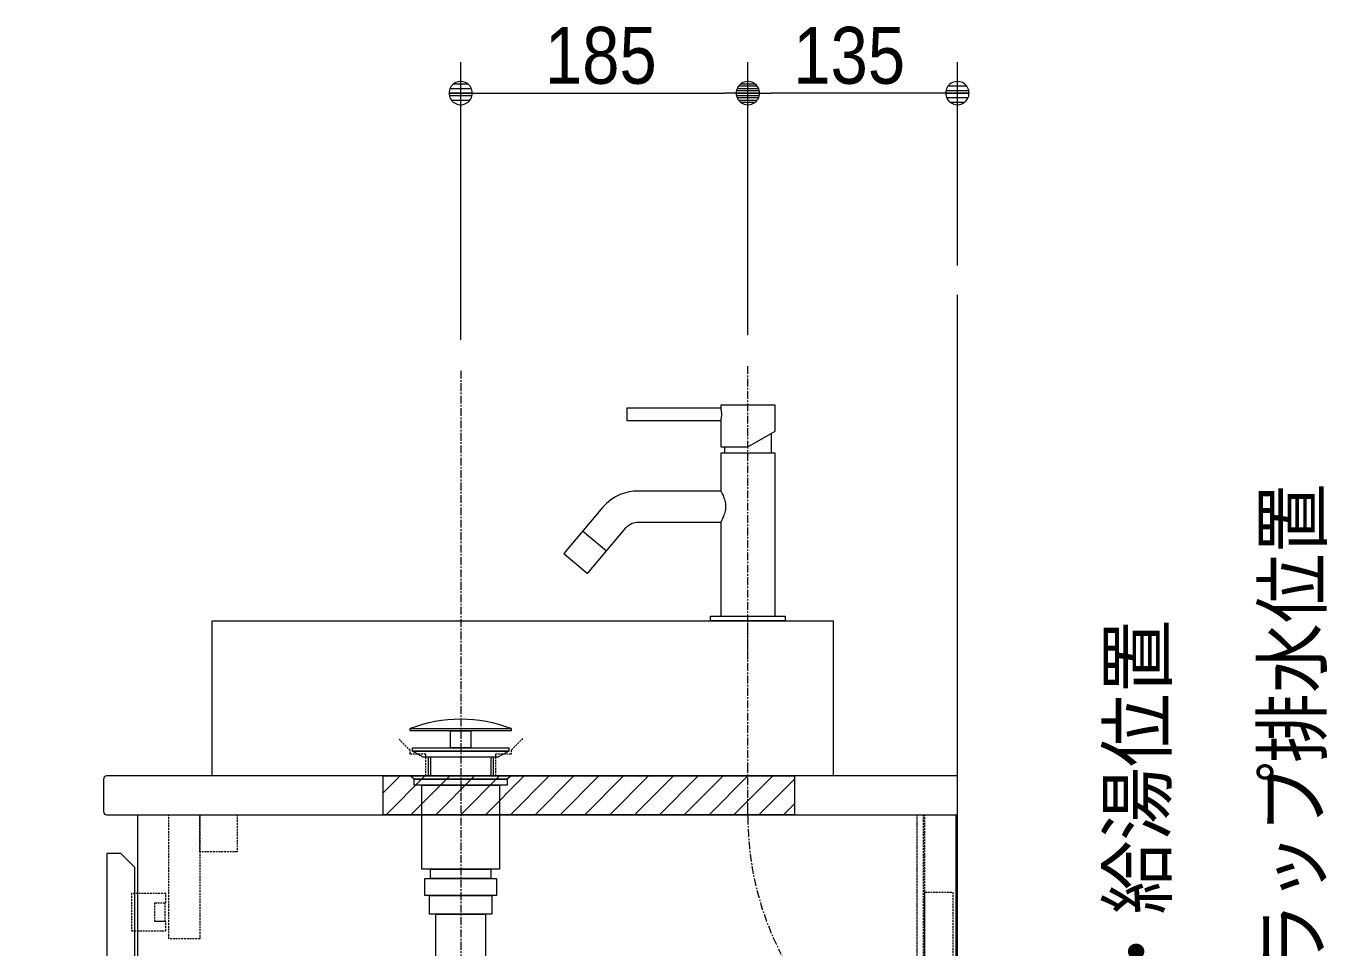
# Model space of a CAD drawing. Units: millimetres, scale not verified. Extents: x -6062 to 6062, y -3045 to 3045.
# Drawn here: x -3872 to -3034, y -1491 to -897 of the extents above; entities that cross this region are included whole.
import ezdxf
from ezdxf.enums import TextEntityAlignment as Align

# ---------------------------------------------------------------- set-up
doc = ezdxf.new("R2010")
doc.units = ezdxf.units.MM
doc.header["$LTSCALE"] = 20
doc.linetypes.add('CHAIN1', pattern=[8, 5, -1, 1, -1])
doc.linetypes.add('DASHED1', pattern=[1.8, 1.2, -0.6])
for name, color, linetype, lineweight in [('0-1_5ボウル・キャビネット', 7, 'Continuous', 9), ('0-2_2寸法-1', 7, 'Continuous', 9), ('0-3_0', 7, 'Continuous', 9), ('0-4_2寸法-2', 7, 'Continuous', 9), ('0-5_4給排水', 7, 'Continuous', 9)]:
    doc.layers.add(name, color=color, linetype=linetype, lineweight=lineweight)
doc.styles.add('ＭＳ Ｐゴシック', font='')
doc.styles.get('ＭＳ Ｐゴシック').set_extended_font_data('MS PGothic')

# ---------------------------------------------------------------- blocks, each defined once
blk = doc.blocks.new('グループ-17')
at = {"layer": '0-1_5ボウル・キャビネット'}
blk.add_line((-40700, -27640), (-40700, -28060), dxfattribs=at)
blk.add_lwpolyline([(-40660, -28100), (-29700, -28100), (-29700, -27600), (-40660, -27600)], dxfattribs=at)
for points in [[(-40260, -28100), (-29720, -28100), (-29720, -41400), (-40260, -41400)], [(-40660, -40520), (-40580, -40600), (-40300, -40600), (-40300, -28780), (-40480, -28600), (-40660, -28600)]]:
    blk.add_lwpolyline(points, close=True, dxfattribs=at)
for centre, start, end in [((-40660, -27640), 90, 180), ((-40660, -28060), 180, 270)]:
    blk.add_arc(centre, 40, start, end, dxfattribs=at)
blk = doc.blocks.new('グループ-18')
at = {"layer": '0-1_5ボウル・キャビネット', "linetype": 'DASHED1'}
for p, q in [((-30220, -41400), (-30220, -28100)), ((-30120, -41400), (-30120, -28100)), ((-37920, -39600), (-30920, -39600))]:
    blk.add_line(p, q, dxfattribs=at)
for points in [[(-39860, -28100), (-39460, -28100), (-39460, -29700), (-39860, -29700)], [(-39460, -28100), (-38980, -28100), (-38980, -28580), (-39460, -28580)], [(-30220, -28100), (-30140, -28100), (-30140, -41360), (-30220, -41360)], [(-39900, -29475), (-40040, -29475), (-40040, -29235), (-39900, -29235), (-39900, -29115), (-40340, -29115), (-40340, -29595), (-39900, -29595)], [(-30120, -29100), (-29760, -29100), (-29760, -30700), (-30120, -30700)], [(-40040, -29235), (-39910, -29235), (-39910, -29475), (-40040, -29475)], [(-30120, -36600), (-29760, -36600), (-29760, -38200), (-30120, -38200)], [(-40260, -39600), (-37920, -39600), (-37920, -39280), (-38220, -39280), (-38220, -39200), (-40260, -39200)], [(-38210, -39200), (-30630, -39200), (-30630, -39280), (-38210, -39280)], [(-30620, -39280), (-30920, -39280), (-30920, -39600), (-30220, -39600), (-30220, -39200), (-30620, -39200)], [(-30120, -39200), (-29760, -39200), (-29760, -41360), (-30120, -41360)], [(-39900, -40065), (-40040, -40065), (-40040, -39825), (-39900, -39825), (-39900, -39705), (-40340, -39705), (-40340, -40185), (-39900, -40185)], [(-39660, -39600), (-39260, -39600), (-39260, -41360), (-39620, -41360), (-39660, -41320)], [(-39260, -39600), (-38780, -39600), (-38780, -40080), (-39260, -40080)], [(-40040, -39825), (-39910, -39825), (-39910, -40065), (-40040, -40065)]]:
    blk.add_lwpolyline(points, close=True, dxfattribs=at)
blk = doc.blocks.new('グループ-20')
at = {"layer": '0-1_5ボウル・キャビネット'}
blk.add_lwpolyline([(-41700, -41400), (-29700, -41400), (-29700, -21400)], dxfattribs=at)
for name in ['グループ-17', 'グループ-18']:
    blk.add_blockref(name, (0, 0), dxfattribs=at)
blk = doc.blocks.new('_Dot')
at = {"layer": '0-3_0'}
for p, q in [((-10, 0), (-20, 0)), ((9.78, 2), (-9.78, 2)), ((7.99, 6), (-7.99, 6)), ((9.16, -3.98), (-9.16, -3.98)), ((6, -7.98), (-6, -7.98))]:
    blk.add_line(p, q, dxfattribs=at)
for points in [[(10, 0), (9.92, 1.25), (9.69, 2.49), (9.3, 3.68), (8.76, 4.82), (8.09, 5.88), (7.29, 6.85), (6.37, 7.71), (5.36, 8.44), (4.26, 9.05), (3.09, 9.51), (1.87, 9.82), (0.63, 9.98), (-0.63, 9.98), (-1.87, 9.82), (-3.09, 9.51), (-4.26, 9.05), (-5.36, 8.44), (-6.37, 7.71), (-7.29, 6.85), (-8.09, 5.88), (-8.76, 4.82), (-9.3, 3.68), (-9.69, 2.49), (-9.92, 1.25), (-10, 0), (0, 0)], [(-10, 0), (-9.92, -1.25), (-9.69, -2.49), (-9.3, -3.68), (-8.76, -4.82), (-8.09, -5.88), (-7.29, -6.85), (-6.37, -7.71), (-5.36, -8.44), (-4.26, -9.05), (-3.09, -9.51), (-1.87, -9.82), (-0.63, -9.98), (0.63, -9.98), (1.87, -9.82), (3.09, -9.51), (4.26, -9.05), (5.36, -8.44), (6.37, -7.71), (7.29, -6.85), (8.09, -5.88), (8.76, -4.82), (9.3, -3.68), (9.69, -2.49), (9.92, -1.25), (10, 0), (0, 0)]]:
    blk.add_lwpolyline(points, close=True, dxfattribs=at)
blk = doc.blocks.new('止水栓_側面')
at = {"layer": '0-5_4給排水', "linetype": 'CHAIN1'}
blk.add_line((-3010, 0), (1000, 0), dxfattribs=at)
at = {"layer": '0-5_4給排水'}
blk.add_lwpolyline([(-900, 1200), (-900, 600), (-1200, 600), (-1200, 1200)], dxfattribs=at)
for points in [[(-1950, 660), (-1850, 660), (-1850, 300), (-1950, 300)], [(-1330, 600), (-770, 600), (-770, 360), (-1330, 360)], [(-200, 600), (0, 600), (0, -600), (-200, -600)], [(-1250, 360), (-850, 360), (-850, 298), (-1250, 298)], [(-1450, -300), (-2010, -300), (-2010, 300), (-1450, 300)], [(-1450, 240), (-1430, 240), (-1430, -240), (-1450, -240)], [(-1430, 298), (-200, 298), (-200, -298), (-1430, -298)]]:
    blk.add_lwpolyline(points, close=True, dxfattribs=at)
blk = doc.blocks.new('グループ-21')
at = {"layer": '0-5_4給排水', "linetype": 'CHAIN1'}
for p, q in [((-32400, -26100), (-32400, -22320)), ((-31696.8, -30432.9), (-31973.2, -29893.9))]:
    blk.add_line(p, q, dxfattribs=at)
at = {"layer": '0-5_4給排水'}
for p, q in [((-32100, -23186.8), (-32100, -23440)), ((-32700, -23360), (-32700, -23440)), ((-34222.2, -24704), (-34528.6, -24446.9))]:
    blk.add_line(p, q, dxfattribs=at)
for points in [[(-33960, -23020), (-32750, -23020), (-32750, -23360), (-32400, -23360), (-32050.1, -23158), (-32050, -22820), (-32750, -22820), (-32750, -22860), (-33960, -22860)], [(-33872.6, -23930.9), (-33931.1, -23939.7), (-33988.5, -23954.1), (-34044.2, -23974.2), (-34106.6, -24004.5), (-34165.1, -24041.9), (-34220.6, -24087.3), (-34271.4, -24140.3), (-34273.1, -24142.3), (-34770.3, -24734.9), (-34463.9, -24992), (-33966.7, -24399.5), (-33950.3, -24382.1), (-33931.9, -24366.9), (-33911.9, -24353.9), (-33890.4, -24343.4), (-33871.8, -24336.7), (-33852.7, -24331.9), (-33833.2, -24329), (-33813.5, -24328), (-32750, -24328), (-32750, -25540), (-32050, -25540), (-32050, -23440), (-32750, -23440), (-32750, -23928), (-33813.5, -23928)], [(-31920, -25600), (-32880, -25600), (-32880, -25540), (-31920, -25540)]]:
    blk.add_lwpolyline(points, close=True, dxfattribs=at)
for points in [[(-32750, -22860), (-32749.9, -22860.4), (-32749.6, -22861.6), (-32749.2, -22863.6), (-32748.6, -22866.4), (-32747.9, -22869.8), (-32747.1, -22874), (-32746.2, -22878.7), (-32745.3, -22884.1), (-32744.4, -22889.9), (-32743.5, -22896.2), (-32742.7, -22902.9), (-32742.1, -22909.9), (-32741.5, -22917.2), (-32741.1, -22924.7), (-32740.8, -22932.3), (-32740.7, -22940), (-32740.8, -22944), (-32740.8, -22948.1), (-32741.1, -22956.1), (-32741.6, -22963.9), (-32742.2, -22971.4), (-32742.9, -22978.5), (-32743.7, -22985.3), (-32744.6, -22991.5), (-32745.5, -22997.3), (-32746.4, -23002.4), (-32747.3, -23007), (-32748, -23010.9), (-32748.7, -23014.2), (-32749.3, -23016.7), (-32749.7, -23018.5), (-32749.9, -23019.6), (-32750, -23020)], [(-32750, -23928), (-32749.4, -23929), (-32747.7, -23932.1), (-32744.9, -23937.2), (-32741.1, -23944.1), (-32736.5, -23952.7), (-32731.3, -23962.9), (-32725.7, -23974.6), (-32719.7, -23987.6), (-32713.7, -24001.8), (-32707.9, -24017.2), (-32702.3, -24033.7), (-32697.3, -24051.2), (-32693.1, -24069.6), (-32689.9, -24088.8), (-32687.9, -24108.5), (-32687.2, -24128.5), (-32688, -24148.6), (-32690.1, -24168.5), (-32693.4, -24187.7), (-32697.7, -24206.3), (-32702.8, -24223.9), (-32708.5, -24240.5), (-32714.4, -24255.9), (-32720.5, -24270.1), (-32726.4, -24283), (-32732, -24294.4), (-32737.1, -24304.4), (-32741.5, -24312.7), (-32745.1, -24319.3), (-32747.8, -24324.1), (-32749.4, -24327.1), (-32750, -24328)]]:
    blk.add_lwpolyline(points, dxfattribs=at)
at = {"layer": '0-5_4給排水', "linetype": 'CHAIN1'}
for points in [[(-32400, -28126.5), (-32400, -28040.6), (-32400, -27526.8), (-32400, -25600)], [(-31270, -32800), (-31270, -32286.2), (-31270, -32200.3)]]:
    blk.add_lwpolyline(points, dxfattribs=at)
for centre, start, end in [((-28527, -28126.5), 180, 207.15167), ((-35143, -32200.3), 0, 27.15167)]:
    blk.add_arc(centre, 3872.9, start, end, dxfattribs=at)
at = {"layer": '0-5_4給排水'}
blk.add_blockref('止水栓_側面', (-30220, -33400), dxfattribs=at)
blk = doc.blocks.new('グループ-29')
at = {"layer": '0-5_4給排水', "linetype": 'CHAIN1'}
blk.add_line((-36100, -22380), (-36100, -33960), dxfattribs=at)
at = {"layer": '0-5_4給排水'}
for p, q in [((-36520, -27360), (-36520, -27600)), ((-36490, -27360), (-36490, -27600)), ((-35710, -27360), (-35710, -27600)), ((-35680, -27360), (-35680, -27600))]:
    blk.add_line(p, q, dxfattribs=at)
for points in [[(-36750, -26990), (-35450, -26990), (-35450, -27020), (-36750, -27020)], [(-36230, -27020), (-35970, -27020), (-35970, -27240), (-36230, -27240)], [(-36720, -27240), (-35480, -27240), (-35480, -27280), (-36720, -27280)], [(-36581.3, -27360), (-36720, -27280), (-35480, -27280), (-35620.2, -27360)], [(-36700, -27640), (-36750, -27600), (-35450, -27600), (-35500, -27640)], [(-36700, -27640), (-35500, -27640), (-35500, -27720), (-36700, -27720)], [(-36600, -27720), (-35600, -27720), (-35600, -28800), (-36600, -28800)], [(-36490, -28800), (-35710, -28800), (-35710, -28920), (-36490, -28920)], [(-36560, -28920), (-35640, -28920), (-35640, -29140), (-36560, -29140)], [(-36500, -29140), (-35700, -29140), (-35700, -29380), (-36500, -29380)], [(-36420, -29380), (-35780, -29380), (-35780, -31040), (-36420, -31040)]]:
    blk.add_lwpolyline(points, close=True, dxfattribs=at)
blk.add_arc((-36100, -28690.4), 1820.4, 69.08018, 110.91982, dxfattribs=at)
blk = doc.blocks.new('グループ-56')
at = {"layer": '0-1_5ボウル・キャビネット'}
blk.add_lwpolyline([(-39300, -25600), (-31300, -25600), (-31300, -27600), (-39300, -27600)], close=True, dxfattribs=at)
at = {"layer": '0-1_5ボウル・キャビネット', "linetype": 'DASHED1'}
blk.add_lwpolyline([(-35300, -27120), (-35450, -27270), (-35450, -27320), (-35650, -27320), (-35650, -27600), (-36550, -27600), (-36550, -27320), (-36750, -27320), (-36750, -27270), (-36900, -27120)], dxfattribs=at)

msp = doc.modelspace()

# ---------------------------------------------------------------- linework, layer by layer
at = {"layer": '0-1_5ボウル・キャビネット'}
for p, q in [((-3642.5, -1391), (-3631.5, -1380)), ((-3640.5, -1405), (-3615.5, -1380)), ((-3624.5, -1405), (-3599.5, -1380)), ((-3608.5, -1405), (-3583.5, -1380)), ((-3592.5, -1405), (-3567.5, -1380)), ((-3576.5, -1405), (-3551.5, -1380)), ((-3560.5, -1405), (-3535.5, -1380)), ((-3544.5, -1405), (-3519.5, -1380)), ((-3528.5, -1405), (-3503.5, -1380)), ((-3512.5, -1405), (-3487.5, -1380)), ((-3496.5, -1405), (-3471.5, -1380)), ((-3480.5, -1405), (-3455.5, -1380)), ((-3464.5, -1405), (-3439.5, -1380)), ((-3448.5, -1405), (-3423.5, -1380)), ((-3432.5, -1405), (-3407.5, -1380)), ((-3416.5, -1405), (-3391.5, -1380)), ((-3400.5, -1405), (-3377.5, -1382)), ((-3384.5, -1405), (-3377.5, -1398))]:
    msp.add_line(p, q, dxfattribs=at)
msp.add_lwpolyline([(-3642.5, -1380), (-3377.5, -1380), (-3377.5, -1405), (-3642.5, -1405)], close=True, dxfattribs=at)
at = {"layer": '0-1_5ボウル・キャビネット', "linetype": 'DASHED1'}
msp.add_lwpolyline([(-3642.5, -1380), (-3377.5, -1380), (-3377.5, -1405), (-3642.5, -1405)], close=True, dxfattribs=at)
at = {"layer": '0-2_2寸法-1'}
for p, q in [((-3592.5, -1099), (-3592.5, -920)), ((-3407.5, -1096), (-3407.5, -920)), ((-3407.5, -1096), (-3407.5, -920)), ((-3272.5, -1051), (-3272.5, -920)), ((-3577.49, -940), (-3422.51, -940)), ((-3287.51, -940), (-3392.49, -940))]:
    msp.add_line(p, q, dxfattribs=at)

# ---------------------------------------------------------------- block references
at = {"layer": '0-1_5ボウル・キャビネット', "xscale": 0.05, "yscale": 0.05}
for name in ['グループ-20', 'グループ-56']:
    msp.add_blockref(name, (-1787.5, 0), dxfattribs=at)
at = {"layer": '0-2_2寸法-1', "xscale": 0.7503418, "yscale": 0.7503418, "rotation": 180}
for p in [(-3592.5, -940), (-3407.5, -940)]:
    msp.add_blockref('_Dot', p, dxfattribs=at)
at = {"layer": '0-2_2寸法-1', "xscale": 0.7503418, "yscale": 0.7503418}
for p in [(-3407.5, -940), (-3272.5, -940)]:
    msp.add_blockref('_Dot', p, dxfattribs=at)
at = {"layer": '0-5_4給排水', "xscale": 0.05, "yscale": 0.05}
for name in ['グループ-29', 'グループ-21']:
    msp.add_blockref(name, (-1787.5, 0), dxfattribs=at)

# ---------------------------------------------------------------- texts
at = {"layer": '0-2_2寸法-1', "style": 'ＭＳ Ｐゴシック', "width": 0.9}
for s, p in [('185', (-3538.22, -944.96)), ('135', (-3378.22, -944.96))]:
    msp.add_text(s, height=36.66, dxfattribs=at).set_placement(p, align=Align.BOTTOM_LEFT)
at = {"layer": '0-4_2寸法-2', "style": 'ＭＳ Ｐゴシック'}
for s, width, p in [('Pトラップ排水位置', 0.9, (-3027.48, -1580.42)), ('壁給水・給湯位置', 0.95, (-3127.38, -1659.36))]:
    msp.add_text(s, height=36.66, rotation=90, dxfattribs=dict(at, width=width)).set_placement(p, align=Align.BOTTOM_LEFT)

doc.saveas('drawing.dxf')
